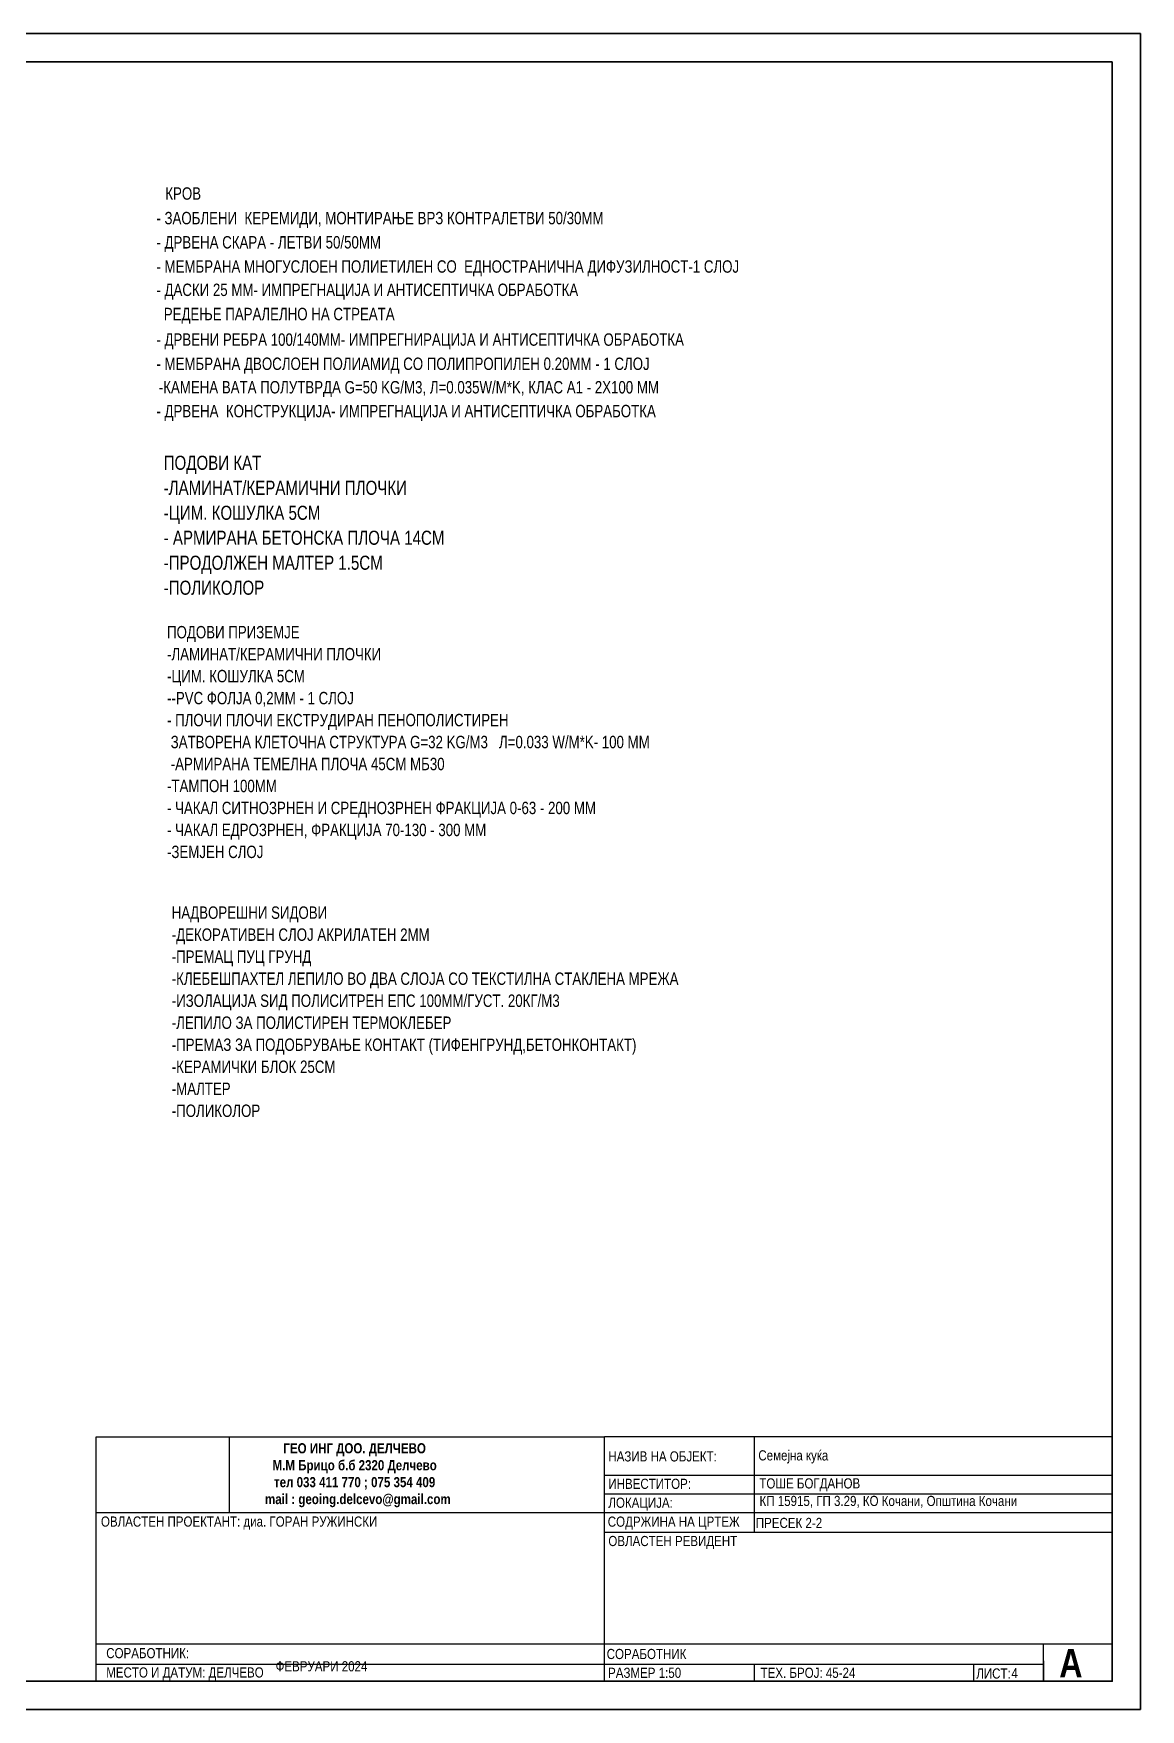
# Model space of a CAD drawing. Extents: x -1929 to 256751, y -18317 to 36108.
# Drawn here: x 134265 to 144077, y 2225 to 17075 of the extents above; entities that cross this region are included whole.
import ezdxf

# ---------------------------------------------------------------- set-up
doc = ezdxf.new("R2010")
doc.units = 0
doc.header["$LTSCALE"] = 5
doc.header["$MEASUREMENT"] = 0
doc.layers.add('4 _ - Фрагмент - Разрез.2D Elements', color=7, linetype='Continuous')
for name, color, linetype, lineweight in [('41', 7, 'Continuous', 35), ('46', 9, 'Continuous', 35), ('7', 7, 'Continuous', 25)]:
    doc.layers.add(name, color=color, linetype=linetype, lineweight=lineweight)
doc.styles.add('GENERATED_STYLE_4', font='arial.ttf')
doc.styles.add('GENERATED_STYLE_5', font='arialbd.ttf')
doc.styles.add('GENERATED_STYLE_6', font='Cambria Math.ttf')

msp = doc.modelspace()

# ---------------------------------------------------------------- linework, layer by layer
at = {"layer": '41', "color": 7, "linetype": 'Continuous', "lineweight": 35, "ltscale": 0.1, "flags": 128}
for points in [[(144077.5, 17075.4), (123077.5, 17075.4), (123077.5, 2225.4), (144077.5, 2225.4)], [(143827.5, 16825.4), (124327.5, 16825.4), (124327.5, 2475.4), (143827.5, 2475.4)]]:
    msp.add_lwpolyline(points, close=True, dxfattribs=at)
at = {"layer": '7', "color": 7, "linetype": 'Continuous', "lineweight": 25}
for p, q in [((143820.8, 4642.6), (139326.3, 4642.6)), ((139326.3, 2475.4), (139326.3, 4642.6)), ((139326.3, 3796.5), (143820.8, 3796.5)), ((140654.3, 2627.1), (140654.3, 2475.4)), ((142598.2, 2627.1), (142598.2, 2475.4))]:
    msp.add_line(p, q, dxfattribs=at)
at = {"layer": '7', "color": 7, "linetype": 'Continuous', "lineweight": 25, "flags": 128}
for points in [[(134820.8, 4642.6), (139326.3, 4642.6)], [(134820.8, 2475.4), (134820.8, 4642.6), (139326.3, 4642.6)], [(135999.6, 4642.6), (135999.6, 3975.1)], [(140654.3, 4642.6), (140654.3, 3796.5)], [(139326.3, 4301.8), (143820.8, 4301.8)], [(139326.3, 4136.8), (143820.8, 4136.8)], [(134820.8, 3971.8), (139326.3, 3971.8)], [(139326.3, 3971.8), (143820.8, 3971.8)], [(134820.8, 2807.6), (143820.8, 2807.6)], [(143217.7, 2657.6), (143217.7, 2475.4), (143217.7, 2807.6)], [(134820.8, 2627.1), (143217.7, 2627.1)], [(134820.8, 2475.4), (143820.8, 2475.4)]]:
    msp.add_lwpolyline(points, dxfattribs=at)

# ---------------------------------------------------------------- texts
at = {"layer": '4 _ - Фрагмент - Разрез.2D Elements', "linetype": 'Continuous', "lineweight": 35, "char_height": 90}
for s, insert, attachment_point, style in [('\\A1;\\pxqc;{\\fCentury Gothic|b1|i0|c204|p34;\\W0.85;ГЕО ИНГ ДОО. ДЕЛЧЕВО\\PМ.М Брицо б.б 2320 Делчево \\Pтел 033 411 770 ; 075 354 409 \\P  mail : geoing.delcevo@gmail.com}', (137111.8, 4300.9), 5, 'GENERATED_STYLE_5'), ('\\A1;{\\W0.850000x;\\pql;\\fCentury Gothic|b0|i0|c204|p34;КП 15915, ГП 3.29, КО Кочани, Општина Кочани\\P\\pql;\\fCentury Gothic|b0|i0|c204|p34;}', (140700.5, 4064.8), 4, 'GENERATED_STYLE_4'), ('\\A1;{\\W0.850000x;\\pql;\\fCentury Gothic|b0|i0|c204|p34;ОВЛАСТЕН РЕВИДЕНТ\\P\\pqc;\\fCentury Gothic|b0|i0|c204|p34;}', (139360.8, 3705), 4, 'GENERATED_STYLE_4')]:
    msp.add_mtext(s, dxfattribs=dict(at, insert=insert, attachment_point=attachment_point, style=style))
at = {"layer": '41', "color": 7, "linetype": 'Continuous', "lineweight": 35, "char_height": 90, "attachment_point": 4, "style": 'GENERATED_STYLE_4'}
for s, insert in [('\\A1;{\\W0.850000x;\\pql;\\fCentury Gothic|b0|i0|c204|p34;НАЗИВ НА ОБЈЕКТ:}', (139360.8, 4467.2)), ('\\A1;{\\W0.850000x;\\pql;\\fCentury Gothic|b0|i0|c204|p34;Семејна куќа}', (140690.1, 4463.4)), ('\\A1;{\\W0.850000x;\\pql;\\fCentury Gothic|b0|i0|c204|p34;ИНВЕСТИТОР:}', (139360.8, 4224.2)), ('\\A1;{\\W0.850000x;\\pql;\\fCentury Gothic|b0|i0|c204|p34;ТОШЕ БОГДАНОВ}', (140699.3, 4215.5)), ('\\A1;{\\W0.850000x;\\pql;\\fCentury Gothic|b0|i0|c204|p34;ЛОКАЦИЈА:}', (139360.8, 4044.4)), ('\\A1;{\\W0.850000x;\\pql;\\fCentury Gothic|b0|i0|c204|p34;ОВЛАСТЕН ПРОЕКТАНТ: диа. \\fCentury Gothic|b0|i0|c204|p34;ГОРАН РУЖИНСКИ}', (134863, 3877.5)), ('\\A1;{\\W0.850000x;\\pql;\\fCentury Gothic|b0|i0|c204|p34;СОДРЖИНА НА ЦРТЕЖ}', (139355.5, 3876.6)), ('\\A1;{\\W0.850000x;\\pql;\\fCentury Gothic|b0|i0|c204|p34;СОРАБОТНИК:}', (134909.9, 2724)), ('\\A1;{\\W0.850000x;\\pql;\\fCentury Gothic|b0|i0|c204|p34;СОРАБОТНИК}', (139346.1, 2716.4)), ('\\A1;{\\W0.850000x;\\pql;\\fCentury Gothic|b0|i0|c204|p34;МЕСТО И ДАТУМ: ДЕЛЧЕВО}', (134909.9, 2540.3)), ('\\A1;{\\W0.850000x;\\pql;\\fCentury Gothic|b0|i0|c204|p34;ФЕВРУАРИ 2024\\P\\pql;\\fCentury Gothic|b0|i0|c204|p34;}', (136411.4, 2607.6)), ('\\A1;{\\W0.850000x;\\pql;\\fCentury Gothic|b0|i0|c204|p34;РАЗМЕР 1:50}', (139358.5, 2549.7)), ('\\A1;{\\W0.850000x;\\pql;\\fCentury Gothic|b0|i0|c204|p34;ТЕХ. БРОЈ: \\fCentury Gothic|b0|i0|c204|p34;45-24}', (140709.9, 2549.7)), ('\\A1;{\\W0.850000x;\\pql;\\fCentury Gothic|b0|i0|c204|p34;ЛИСТ: }', (142621.7, 2543.5))]:
    msp.add_mtext(s, dxfattribs=dict(at, insert=insert))
at = {"layer": '46', "color": 254, "linetype": 'Continuous', "lineweight": 35, "attachment_point": 4}
for s, insert, char_height, style in [('\\A1;{\\W0.850000x;\\pql;\\fCentury Gothic|b0|i0|c204|p34;ПРЕСЕК \\fCentury Gothic|b0|i0|c204|p34;2-2}', (140667.8, 3877.6), 90, 'GENERATED_STYLE_4'), ('\\A1;{\\W0.850000x;\\pql;\\fCentury Gothic|b1|i0|c204|p34;А}', (143357.9, 2636.5), 250, 'GENERATED_STYLE_5'), ('\\A1;{\\W0.850000x;\\pql;\\fCentury Gothic|b0|i0|c204|p34;4}', (142933.9, 2547.9), 90, 'GENERATED_STYLE_4')]:
    msp.add_mtext(s, dxfattribs=dict(at, insert=insert, char_height=char_height, style=style))
at = {"layer": '7', "color": 7, "linetype": 'Continuous', "lineweight": 25, "attachment_point": 7}
for s, insert, char_height, style in [('\\A1;{\\W0.800000x;\\pql;\\fCentury Gothic|b0|i0|c0|p34;КРОВ}', (135433.4, 15601.2), 110, 'GENERATED_STYLE_6'), ('\\A1;{\\W0.800000x;\\pql;\\fCentury Gothic|b0|i0|c0|p34;- ЗАОБЛЕНИ  КЕРЕМИДИ, МОНТИРАЊЕ \\fCentury Gothic|b0|i0|c0|p34;ВРЗ\\fCentury Gothic|b0|i0|c0|p34; КОНТРАЛЕТВИ 50/30ММ }', (135354.6, 15353.1), 110.0001, 'GENERATED_STYLE_6'), ('\\A1;{\\W0.800000x;\\pql;\\fCentury Gothic|b0|i0|c0|p34;- ДРВЕНА СКАРА \\fCentury Gothic|b0|i0|c0|p34;- \\fCentury Gothic|b0|i0|c0|p34;ЛЕТВИ 50/50ММ }', (135354.6, 15138.6), 110.0001, 'GENERATED_STYLE_6'), ('\\A1;{\\W0.800000x;\\pql;\\fCentury Gothic|b0|i0|c0|p34;- МЕМБРАНА МНОГУСЛОЕН ПОЛИЕТИЛЕН СО  ЕДНОСТРАНИЧНА ДИФУЗИ\\fCentury Gothic|b0|i0|c0|p34;ЛНОСТ\\fCentury Gothic|b0|i0|c0|p34;-1 СЛОЈ}', (135354.6, 14924.1), 110.0001, 'GENERATED_STYLE_6'), ('\\A1;{\\W0.800000x;\\pql;\\fCentury Gothic|b0|i0|c0|p34;- ДАС\\fCentury Gothic|b0|i0|c0|p34;К\\fCentury Gothic|b0|i0|c0|p34;И 25 ММ- ИМПРЕГНАЦИЈА И АНТИСЕПТИЧКА ОБРАБОТКА}', (135354.6, 14717.6), 110.0001, 'GENERATED_STYLE_6'), ('\\A1;{\\W0.800000x;\\pql;\\fCentury Gothic|b0|i0|c0|p34;  РЕДЕ\\fCentury Gothic|b0|i0|c0|p34;Њ\\fCentury Gothic|b0|i0|c0|p34;Е ПАРАЛЕЛНО НА СТРЕАТА }', (135354.6, 14503.1), 110.0001, 'GENERATED_STYLE_6'), ('\\A1;{\\W0.800000x;\\pql;\\fCentury Gothic|b0|i0|c0|p34;- Д\\fCentury Gothic|b0|i0|c0|p34;РВЕНИ\\fCentury Gothic|b0|i0|c0|p34; РЕБРА 100/140ММ- ИМПРЕГНИРА\\fCentury Gothic|b0|i0|c0|p34;ЦИЈА\\fCentury Gothic|b0|i0|c0|p34; И АНТИСЕПТИЧ\\fCentury Gothic|b0|i0|c0|p34;К\\fCentury Gothic|b0|i0|c0|p34;А ОБРАБОТКА}', (135354.6, 14276.8), 110.0001, 'GENERATED_STYLE_6'), ('\\A1;{\\W0.800000x;\\pql;\\fCentury Gothic|b0|i0|c0|p34;- МЕМБРАНА ДВ\\fCentury Gothic|b0|i0|c0|p34;О\\fCentury Gothic|b0|i0|c0|p34;СЛОЕН ПОЛИАМИД С\\fCentury Gothic|b0|i0|c0|p34;О\\fCentury Gothic|b0|i0|c0|p34; ПОЛИПРОПИЛЕН 0.20ММ - 1 \\fCentury Gothic|b0|i0|c0|p34;СЛОЈ}', (135354.6, 14062.3), 110.0001, 'GENERATED_STYLE_6'), ('\\A1;{\\W0.800000x;\\pql;\\fCentury Gothic|b0|i0|c204|p34;-\\fCentury Gothic|b0|i0|c204|p34;КАМЕНА \\fCentury Gothic|b0|i0|c204|p34;ВАТА ПОЛУТ\\fCentury Gothic|b0|i0|c204|p34;ВРДА\\fCentury Gothic|b0|i0|c204|p34; G=50 KG/M3, Л=0.035W/М*K, КЛАС А1 - 2X100 MM}', (135375.9, 13854.4), 110.0001, 'GENERATED_STYLE_4'), ('\\A1;{\\W0.800000x;\\pql;\\fCentury Gothic|b0|i0|c0|p34;- ДРВЕНА  КОНСТРУКЦИЈА- ИМПРЕГНАЦИЈА И АНТИСЕПТИЧ\\fCentury Gothic|b0|i0|c0|p34;К\\fCentury Gothic|b0|i0|c0|p34;А ОБРАБОТКА}', (135354.6, 13643.2), 110.0001, 'GENERATED_STYLE_6')]:
    msp.add_mtext(s, dxfattribs=dict(at, insert=insert, char_height=char_height, style=style))
at = {"layer": '7', "color": 7, "linetype": 'Continuous', "lineweight": 25, "attachment_point": 7, "style": 'GENERATED_STYLE_6'}
for s, insert, char_height, line_spacing_factor in [('\\A1;{\\W0.800000x;\\pql;\\fCentury Gothic|b0|i0|c0|p34;ПОДОВИ КАТ\\P\\pql;\\fCentury Gothic|b0|i0|c0|p34;-ЛАМИНАТ/КЕРАМИЧНИ ПЛОЧКИ\\P\\pql;\\fCentury Gothic|b0|i0|c0|p34;-ЦИМ. КОШУЛКА 5СМ\\P\\pql;\\fCentury Gothic|b0|i0|c0|p34;- АРМИРАНА БЕТОНСКА ПЛОЧА 14СМ\\P\\pql;\\fCentury Gothic|b0|i0|c0|p34;-ПРОДОЛЖЕН МАЛТЕР 1.5СМ\\P\\pql;\\fCentury Gothic|b0|i0|c0|p34;-ПОЛИКОЛОР}', (135419, 12100.5), 125, 1.062469), ('\\A1;{\\W0.800000x;\\pql;\\fCentury Gothic|b0|i0|c0|p34;ПОДОВИ ПРИЗЕМЈЕ\\P\\pql;\\fCentury Gothic|b0|i0|c0|p34;-ЛАМИНАТ/КЕРАМИЧНИ ПЛОЧКИ\\P\\pql;\\fCentury Gothic|b0|i0|c0|p34;-ЦИМ. КОШУЛКА 5СМ\\P\\pql;\\fCentury Gothic|b0|i0|c0|p34;--PVC ФОЛJA 0,2ММ - 1 СЛОЈ\\P\\pql;\\fCentury Gothic|b0|i0|c0|p34;- ПЛОЧИ \\fCentury Gothic|b0|i0|c0|p34;\\c2829099;ПЛОЧИ ЕКСТРУДИРАН ПЕНОПОЛИСТИРЕН\\P\\pql;\\fCentury Gothic|b0|i0|c0|p34; ЗАТВОРЕНА КЛЕТOЧНА СТРУКТУРА G=32 KG/М3   Л=0.033 W/M*K- 100 ММ\\P\\pql;\\fCentury Gothic|b0|i0|c0|p34;\\C7; -АРМИРАНА TEМЕЛНА ПЛОЧА 45СМ МБ30\\P\\pql;\\fCentury Gothic|b0|i0|c0|p34;-ТАМПОН 100ММ\\P\\pql;\\fCentury Gothic|b0|i0|c0|p34;\\c2829099;-\\fCentury Gothic|b0|i0|c0|p34;\\C7; ЧАКАЛ СИТНОЗРНЕН И СРЕДНОЗРНЕН ФРАКЦИЈА 0-63 - 200 ММ\\P\\pql;\\fCentury Gothic|b0|i0|c0|p34;- ЧАКАЛ ЕДРОЗРНЕН, ФРАКЦИЈА 70-130 - 300 ММ\\P\\pql;\\fCentury Gothic|b0|i0|c0|p34;-ЗЕМЈЕН СЛОЈ}', (135448.7, 9767.8), 110.0001, 1.061514), ('\\A1;{\\W0.800000x;\\pql;\\fCentury Gothic|b0|i0|c0|p34;НАДВОРЕШНИ ЅИДОВИ\\P\\pql;\\fCentury Gothic|b0|i0|c0|p34;-ДЕКОРАТИ\\fCentury Gothic|b0|i0|c0|p34;В\\fCentury Gothic|b0|i0|c0|p34;ЕН СЛОЈ АКРИЛАТЕН 2ММ\\P\\pql;\\fCentury Gothic|b0|i0|c0|p34;-ПРЕМАЦ ПУЦ ГРУНД\\P\\pql;\\fCentury Gothic|b0|i0|c0|p34;-КЛЕБЕШПАХТЕЛ ЛЕПИЛО ВО ДВА СЛОЈА СО ТЕКСТИЛНА СТАКЛЕНА МРЕЖА\\P\\pql;\\fCentury Gothic|b0|i0|c0|p34;-ИЗОЛАЦИЈА ЅИД ПОЛИСИТРЕН ЕПС 100ММ/ГУСТ. 20КГ/М3\\P\\pql;\\fCentury Gothic|b0|i0|c0|p34;-ЛЕПИЛО ЗА ПОЛИСТИРЕН ТЕРМОКЛЕБЕР\\P\\pql;\\fCentury Gothic|b0|i0|c0|p34;-ПРЕМАЗ ЗА ПОДОБРУВАЊЕ КОНТАКТ (ТИФЕНГРУНД,БЕТОНКОНТАКТ)\\P\\pql;\\fCentury Gothic|b0|i0|c0|p34;-КЕРАМИЧКИ БЛОК 25СМ\\P\\pql;\\fCentury Gothic|b0|i0|c0|p34;-МАЛТЕР\\P\\pql;\\fCentury Gothic|b0|i0|c0|p34;-ПОЛИКОЛОР }', (135490.6, 7473.8), 110.0001, 1.063789)]:
    msp.add_mtext(s, dxfattribs=dict(at, insert=insert, char_height=char_height, line_spacing_factor=line_spacing_factor))

doc.saveas('drawing.dxf')
